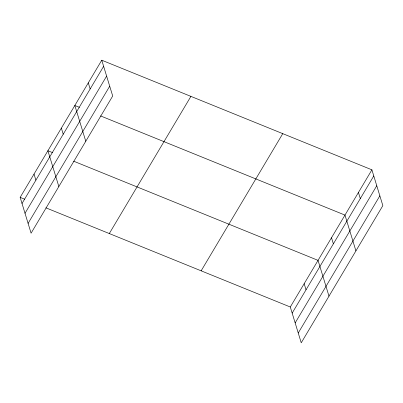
<?xml version="1.0" encoding="UTF-8"?>
<svg xmlns="http://www.w3.org/2000/svg" width="403" height="403" viewBox="0 0 403 403"><rect width="100%" height="100%" fill="white"/><g stroke="black" fill="none" stroke-linecap="round" stroke-linejoin="round"><path stroke-width="0.6" d="M101.763 60.208L112.704 96L31.091 233.176L20.15 197.379L101.763 60.208L371.909 169.824L382.85 205.621L301.237 342.792L290.296 307L371.909 169.824M22.019 203.495L103.631 66.319M25.011 213.288L106.624 76.112M28.099 223.378L109.712 86.207M109.299 233.554L190.911 96.382M201.147 270.826L282.76 133.65M292.165 313.111L373.777 175.935M295.157 322.909L376.77 185.733M298.245 332.999L379.858 195.823M79.401 107.329L74.832 105.475L85.774 141.267M100.543 115.908L344.973 215.091L355.92 250.888M52.471 152.596L47.897 150.742L58.843 186.534M73.613 161.175L318.043 260.363L328.984 296.155M20.15 197.379L24.724 199.238M45.866 207.817L290.296 307M358.443 192.458L360.307 198.573M331.508 237.725L333.377 243.84M304.169 283.682L306.038 289.792M88.297 82.842L90.166 88.952M61.362 128.109L63.231 134.219M34.023 174.061L35.892 180.171"/></g></svg>
